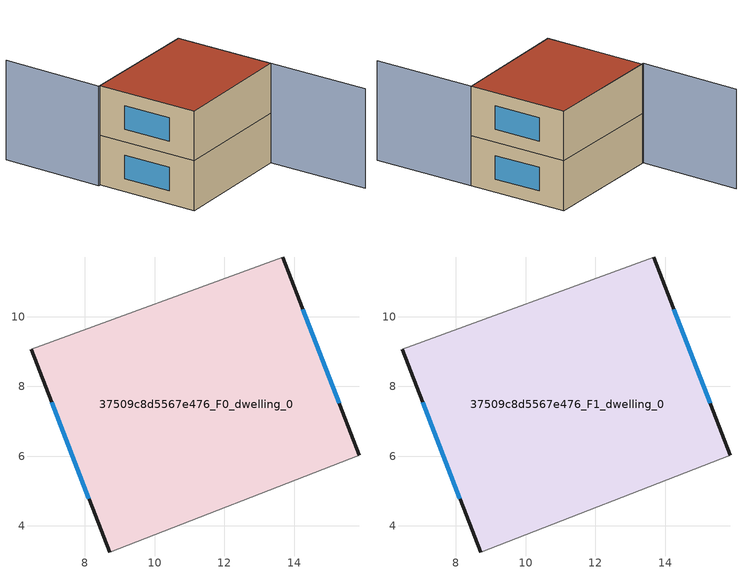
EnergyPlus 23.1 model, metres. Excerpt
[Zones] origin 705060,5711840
37509c8d5567e476_F0_dwelling_0
 floor ground (EU_floor_Construction): 13.67,11.71 15.87,6.02 8.7,3.25 6.46,9.07 z0
 wall outside (EU_wall_Construction): 15.87,6.02 13.67,11.71 / 6.46,9.07 8.7,3.25 z0:3
 wall adiabatic (EU_wall_Construction): 13.67,11.71 6.46,9.07 / 8.7,3.25 15.87,6.02 z0:3
 window (EU_Window_Construction): 15.29,7.52 14.25,10.22 / 7.05,7.54 8.12,4.78 z0.79:2.21
37509c8d5567e476_F1_dwelling_0
 floor to 37509c8d5567e476_F0_dwelling_0 (EU_floor_Construction): 13.67,11.71 15.87,6.02 8.7,3.25 6.46,9.07 z3
 wall outside (EU_wall_Construction): 15.87,6.02 13.67,11.71 / 6.46,9.07 8.7,3.25 z3:6
 wall adiabatic (EU_wall_Construction): 13.67,11.71 6.46,9.07 / 8.7,3.25 15.87,6.02 z3:6
 window (EU_Window_Construction): 15.29,7.52 14.25,10.22 / 7.05,7.54 8.12,4.78 z3.79:5.21
 roof outside (EU_roof_Construction): 15.87,6.02 13.67,11.71 6.46,9.07 8.7,3.25 z6
shading: 8.7,3.27 15.87,6.02 / 15.87,6.02 18.1,0.22 / 13.67,11.71 6.37,9.04 / 6.37,9.04 4.24,14.85 z0:6
[Building]
EU S2 Campaign: North Axis=0; Terrain=City; Solar Distribution=FullExterior
[Site:Location]
London: Latitude=51.5; Longitude=-0.5; Time Zone=0; Elevation=25
[SizingPeriod:WeatherFileDays]
AnnualSizingPeriod: Begin Month=1; Begin Day of Month=1; End Month=12; End Day of Month=31; Day of Week for Start Day=Monday; Use Weather File Daylight Saving Period=No; Use Weather File Rain and Snow Indicators=No
[MATERIAL]
EU_InternalMass_Material: Roughness=MediumRough; Thickness=0.1; Conductivity=1; Density=1800; Specific Heat=900; Thermal Absorptance=0.9; Solar Absorptance=0.7; Visible Absorptance=0.7
[MATERIAL:NOMASS] Roughness=MediumRough; Thermal Absorptance=0.9; Solar Absorptance=0.7; Visible Absorptance=0.7
Name | Thermal Resistance
EU_wall_NoMass | 0.555556
EU_roof_NoMass | 0.510204
EU_floor_NoMass | 1.68919
[WINDOWMATERIAL:SIMPLEGLAZINGSYSTEM]
EU_Window_SimpleGlazing: UFactor=3.96; Solar Heat Gain Coefficient=0.85; Visible Transmittance=0.85
[CONSTRUCTION]
EU_wall_Construction: EU_wall_NoMass
EU_roof_Construction: EU_roof_NoMass
EU_floor_Construction: EU_floor_NoMass
EU_Window_Construction: EU_Window_SimpleGlazing
EU_InternalMass_Construction: EU_InternalMass_Material
[ZONE] Type=1; Multiplier=1; Ceiling Height=autocalculate; Floor Area=autocalculate; Part of Total Floor Area=Yes
Name | Volume
37509c8d5567e476_F0_dwelling_0 | 142.111
37509c8d5567e476_F1_dwelling_0 | 142.112
[INTERNALMASS] Construction=EU_InternalMass_Construction; Surface Area=47.3704
Name | Zone or ZoneList
37509c8d5567e476_F0_dwelling_0_EU_InternalMass | 37509c8d5567e476_F0_dwelling_0
37509c8d5567e476_F1_dwelling_0_EU_InternalMass | 37509c8d5567e476_F1_dwelling_0
[OTHEREQUIPMENT] Fuel Type=Electricity; Design Level Calculation Method=Watts/Area; Power per Zone Floor Area=1; Fraction Latent=0; Fraction Radiant=0; Fraction Lost=0; Carbon Dioxide Generation Rate=0; EndUse Subcategory=EU_Step8_InternalGains
Name | Zone or ZoneList or Space or SpaceList | Schedule
EU_Step8_InternalGain_37509c8d5567e476_F0_dwelling_0_f000 | 37509c8d5567e476_F0_dwelling_0 | EU_Step8_GainSchedule_37509c8d5567e476_F0_dwelling_0_f000
EU_Step8_InternalGain_37509c8d5567e476_F1_dwelling_0_f000 | 37509c8d5567e476_F1_dwelling_0 | EU_Step8_GainSchedule_37509c8d5567e476_F1_dwelling_0_f000
[ZONEVENTILATION:DESIGNFLOWRATE] Schedule=EU_AlwaysOn; Design Flow Rate Calculation Method=AirChanges/Hour; Air Changes per Hour=0.48; Ventilation Type=Natural; Fan Pressure Rise=0; Fan Total Efficiency=1; Constant Term Coefficient=1; Temperature Term Coefficient=0; Velocity Term Coefficient=0; Velocity Squared Term Coefficient=0; Minimum Indoor Temperature=-100; Maximum Indoor Temperature=100; Delta Temperature=-100; Minimum Outdoor Temperature=-100; Maximum Outdoor Temperature=100; Maximum Wind Speed=40
Name | Zone or ZoneList or Space or SpaceList
EU_ConstantAir_37509c8d5567e476_F0_dwelling_0 | 37509c8d5567e476_F0_dwelling_0
EU_ConstantAir_37509c8d5567e476_F1_dwelling_0 | 37509c8d5567e476_F1_dwelling_0
[HVACTEMPLATE:THERMOSTAT] Constant Heating Setpoint=20; Constant Cooling Setpoint=50
EU_HeatOnly_37509c8d5567e476_F0_dwelling_0; EU_HeatOnly_37509c8d5567e476_F1_dwelling_0
[HVACTEMPLATE:ZONE:IDEALLOADSAIRSYSTEM] System Availability Schedule=EU_AlwaysOn; Maximum Heating Supply Air Temperature=50; Minimum Cooling Supply Air Temperature=13; Maximum Heating Supply Air Humidity Ratio=0.0156; Minimum Cooling Supply Air Humidity Ratio=0.0077; Heating Limit=NoLimit; Cooling Limit=NoLimit; Heating Availability Schedule=EU_AlwaysOn; Cooling Availability Schedule=EU_CoolingOff; Dehumidification Control Type=ConstantSensibleHeatRatio; Cooling Sensible Heat Ratio=0.7; Dehumidification Setpoint=60; Humidification Control Type=None; Humidification Setpoint=30; Outdoor Air Method=None; Outdoor Air Flow Rate per Person=0.00944; Outdoor Air Flow Rate per Zone Floor Area=0; Outdoor Air Flow Rate per Zone=0; Demand Controlled Ventilation Type=None; Outdoor Air Economizer Type=NoEconomizer; Heat Recovery Type=None; Sensible Heat Recovery Effectiveness=0.7; Latent Heat Recovery Effectiveness=0.65
Name | Template Thermostat
37509c8d5567e476_F0_dwelling_0 | EU_HeatOnly_37509c8d5567e476_F0_dwelling_0
37509c8d5567e476_F1_dwelling_0 | EU_HeatOnly_37509c8d5567e476_F1_dwelling_0
[SIZING:ZONE] Zone Cooling Design Supply Air Temperature Input Method=SupplyAirTemperature; Zone Cooling Design Supply Air Temperature=13; Zone Heating Design Supply Air Temperature Input Method=SupplyAirTemperature; Zone Heating Design Supply Air Temperature=50; Zone Cooling Design Supply Air Humidity Ratio=0.008; Zone Heating Design Supply Air Humidity Ratio=0.008; Cooling Design Air Flow Method=DesignDay; Cooling Design Air Flow Rate=0; Cooling Minimum Air Flow per Zone Floor Area=0.000762; Cooling Minimum Air Flow=0; Cooling Minimum Air Flow Fraction=0.2; Heating Design Air Flow Method=DesignDay; Heating Design Air Flow Rate=0; Heating Maximum Air Flow per Zone Floor Area=0.002032; Heating Maximum Air Flow=0.141576; Heating Maximum Air Flow Fraction=0.3; Account for Dedicated Outdoor Air System=No; Dedicated Outdoor Air System Control Strategy=NeutralSupplyAir; Dedicated Outdoor Air Low Setpoint Temperature for Design=autosize; Dedicated Outdoor Air High Setpoint Temperature for Design=autosize; Zone Load Sizing Method=Sensible Load Only No Latent Load; Zone Latent Cooling Design Supply Air Humidity Ratio Input Method=HumidityRatioDifference; Zone Cooling Design Supply Air Humidity Ratio Difference=0.005; Zone Latent Heating Design Supply Air Humidity Ratio Input Method=HumidityRatioDifference; Zone Humidification Design Supply Air Humidity Ratio Difference=0.005
37509c8d5567e476_F0_dwelling_0; 37509c8d5567e476_F1_dwelling_0
[SCHEDULE:CONSTANT]
Name | Hourly Value
EU_AlwaysOn | 1
EU_CoolingOff | 0
[SCHEDULE:FILE] Column Number=1; Rows to Skip at Top=0; Number of Hours of Data=8760; Column Separator=Comma; Interpolate to Timestep=No; Minutes per Item=60; Adjust Schedule for Daylight Savings=Yes
Name | File
EU_Step8_GainSchedule_37509c8d5567e476_F0_dwelling_0_f000 | ../../schedules/37509c8d5567e476/37509c8d5567e476_F0_dwelling_0_f000_gain.csv
EU_Step8_GainSchedule_37509c8d5567e476_F1_dwelling_0_f000 | ../../schedules/37509c8d5567e476/37509c8d5567e476_F1_dwelling_0_f000_gain.csv
